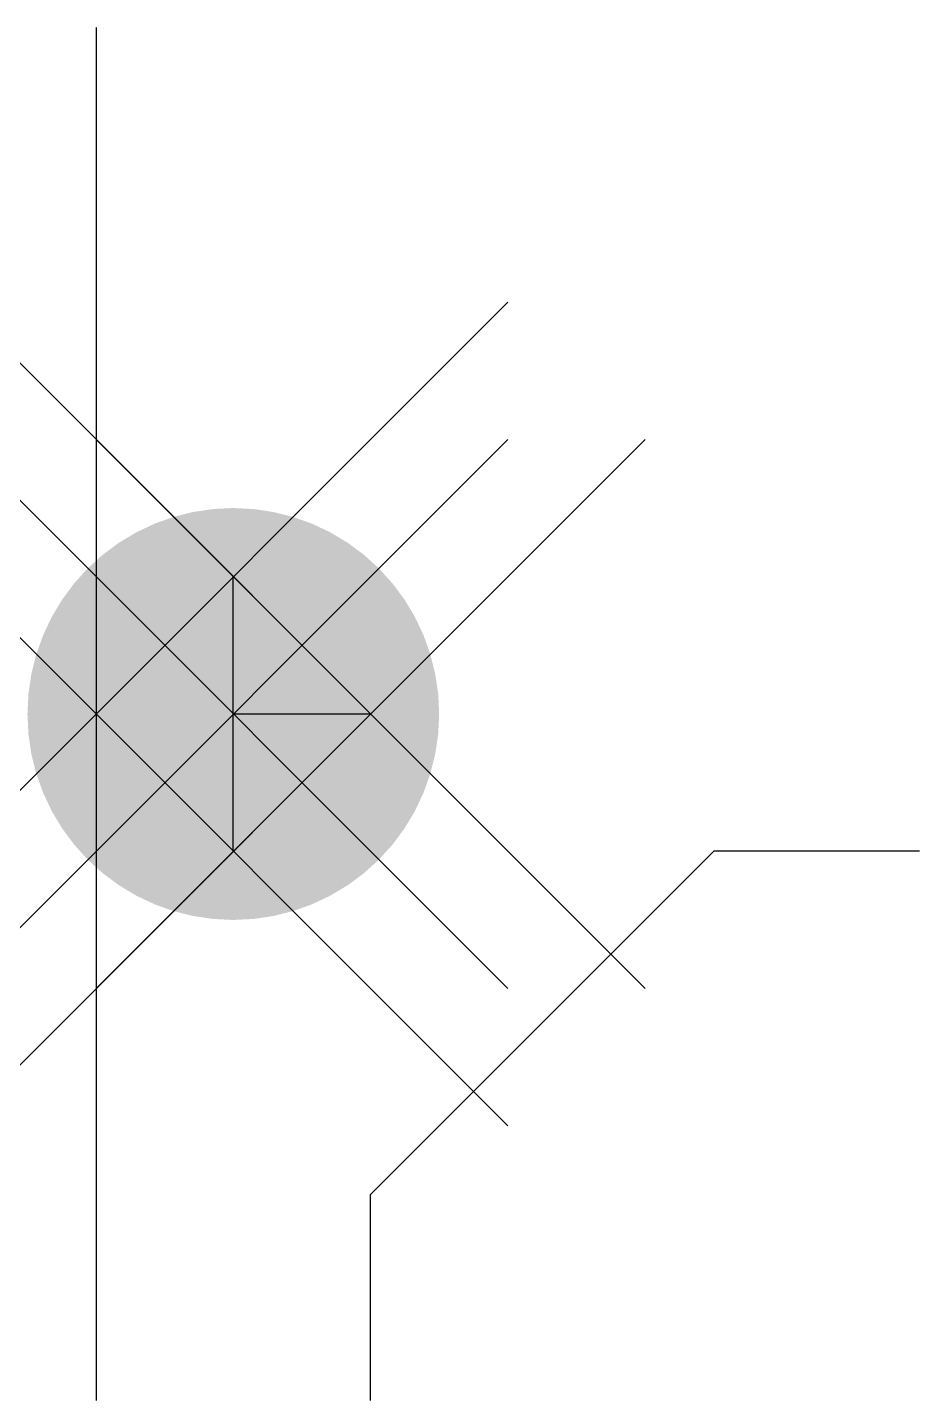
# Model space of a CAD drawing. Extents: x 98.75 to 102, y -66 to -61.
import ezdxf

# ---------------------------------------------------------------- set-up
doc = ezdxf.new("R2010")
doc.units = 0
doc.header["$LTSCALE"] = 0.2
doc.header["$PDMODE"] = 3
doc.header["$PDSIZE"] = -2
doc.layers.get('0').update_dxf_attribs({"linetype": 'CONTINUOUS'})
doc.layers.add('C', color=7, linetype='CONTINUOUS')
doc.layers.add('INFO', color=2, linetype='CONTINUOUS')

msp = doc.modelspace()

# ---------------------------------------------------------------- linework, layer by layer
at = {"color": 0, "linetype": 'CONTINUOUS'}
for p, q in [((99.5, -64), (99.5, -63)), ((100, -63.5), (99.5, -63.5))]:
    msp.add_line(p, q, dxfattribs=at)
at = {"color": 0, "linetype": 'CONTINUOUS', "const_width": 0.75}
msp.add_lwpolyline([(99.5, -63.875, 1), (99.5, -63.125, 1)], format="xyb", close=True, dxfattribs=at)
at = {"layer": 'C', "color": 0, "linetype": 'CONTINUOUS'}
for p in [(99.5, -63), (99.5, -63.5), (100, -63.5), (99.5, -64)]:
    msp.add_point(p, dxfattribs=at)
at = {"layer": 'INFO', "color": 0, "linetype": 'CONTINUOUS'}
for p, q in [((99, -61), (99, -66)), ((101.25, -64), (100, -65.25)), ((102, -64), (101.25, -64)), ((100, -66), (100, -65.25))]:
    msp.add_line(p, q, dxfattribs=at)

doc.saveas('drawing.dxf')
